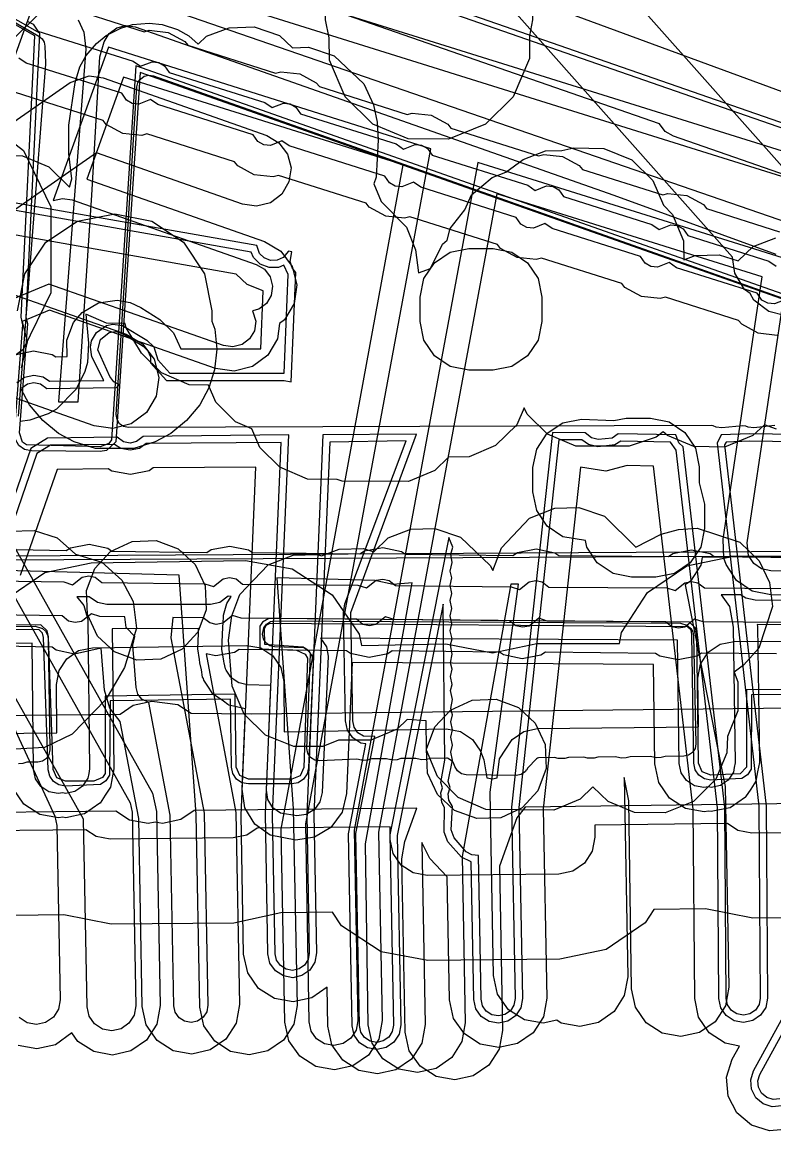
# Model space of a CAD drawing. Header units: metres. Extents: x -2677 to -840, y 169 to 1487.
# Drawn here: x -1774 to -1743.04, y 234.1 to 279.73 of the extents above; entities that cross this region are included whole.
import ezdxf

# ---------------------------------------------------------------- set-up
doc = ezdxf.new("R2010")
doc.units = ezdxf.units.M
doc.layers.add('AI_GREENING_EXCLUSIONS', color=1, linetype='Continuous')
doc.layers.add('AI_GREENING_LAWN', color=82, linetype='Continuous')

msp = doc.modelspace()

# ---------------------------------------------------------------- linework, layer by layer
at = {"layer": 'AI_GREENING_EXCLUSIONS'}
for points in [[(-1802.641, 270.645), (-1791.885, 262.727), (-1791.056, 263.311), (-1790.388, 263.498), (-1767.094, 286.124)], [(-1773.935, 286.238), (-1708.391, 263.437)], [(-1773.869, 286.427), (-1708.325, 263.626)], [(-1742.647, 267.659), (-1743.285, 267.825), (-1743.907, 268.295), (-1744.062, 268.559), (-1744.291, 268.731), (-1744.688, 269.403), (-1744.782, 270.067), (-1755.398, 282.038), (-1755.792, 282.712), (-1755.898, 283.485), (-1755.701, 284.24), (-1755.229, 284.861), (-1754.555, 285.255), (-1753.782, 285.361), (-1753.027, 285.164), (-1752.406, 284.692), (-1741.648, 272.561)], [(-1770.498, 283.122), (-1742.298, 274.299)], [(-1732.447, 273.077), (-1760.09, 283.254)], [(-1742.109, 271.339), (-1773.71, 282.265)], [(-1742.109, 271.339), (-1773.71, 282.265)], [(-1770.977, 282.224), (-1741.891, 273.124)], [(-1716.992, 264.523), (-1747.216, 275.037), (-1747.552, 275.235), (-1747.79, 275.555), (-1766.857, 282.188)], [(-1810.125, 239.019), (-1793.856, 255.246), (-1793.532, 255.463), (-1793.311, 255.506), (-1793.311, 255.506), (-1786.334, 262.445), (-1786.291, 262.662), (-1786.074, 262.986), (-1782.78, 266.273), (-1782.613, 267.016), (-1782.388, 267.335), (-1779.408, 270.173), (-1779.078, 270.382), (-1778.694, 270.449), (-1778.313, 270.363), (-1777.985, 270.13), (-1776.806, 271.393), (-1773.216, 281.345)], [(-1738.983, 267.018), (-1769.143, 277.661), (-1770.149, 262.455), (-1770.529, 262.102), (-1770.529, 262.102), (-1770.79, 262.055), (-1773.624, 262.088), (-1773.902, 262.149), (-1774.132, 262.315), (-1774.278, 262.559), (-1774.314, 262.841), (-1773.971, 267.27), (-1774.043, 267.592), (-1773.475, 279.172), (-1776.143, 280.689)], [(-1738.74, 267.145), (-1769.327, 277.938), (-1770.33, 262.54), (-1770.441, 262.388), (-1770.787, 262.255), (-1770.787, 262.255), (-1773.82, 262.331), (-1773.985, 262.45), (-1774.114, 262.826), (-1773.767, 267.311), (-1773.843, 267.582), (-1773.269, 279.285), (-1776.061, 280.873)], [(-1772.592, 280.483), (-1768.987, 279.335), (-1768.771, 279.399), (-1767.995, 279.314), (-1767.311, 278.939), (-1767.184, 278.781), (-1763.579, 277.633), (-1763.363, 277.696), (-1762.587, 277.612), (-1761.903, 277.237), (-1761.776, 277.079), (-1758.171, 275.931), (-1757.955, 275.994), (-1757.179, 275.91), (-1756.495, 275.535), (-1756.368, 275.377), (-1752.763, 274.229), (-1752.547, 274.292), (-1751.771, 274.208), (-1751.087, 273.833), (-1750.96, 273.675), (-1747.656, 272.622), (-1747.44, 272.685), (-1746.664, 272.6), (-1745.98, 272.225), (-1745.852, 272.067), (-1742.849, 271.109)], [(-1773.794, 279.776), (-1773.554, 279.645), (-1773.363, 279.363), (-1769.433, 278.126), (-1769.131, 277.917), (-1768.657, 278.104), (-1768.386, 278.074), (-1768.146, 277.943), (-1767.955, 277.661), (-1764.025, 276.424), (-1763.723, 276.215), (-1763.249, 276.401), (-1762.978, 276.372), (-1762.738, 276.241), (-1762.547, 275.958), (-1758.617, 274.722), (-1758.315, 274.512), (-1757.841, 274.699), (-1757.57, 274.67), (-1757.33, 274.539), (-1757.139, 274.256), (-1753.209, 273.02), (-1752.907, 272.81), (-1752.433, 272.997), (-1752.162, 272.968), (-1751.922, 272.836), (-1751.731, 272.554), (-1748.102, 271.412), (-1747.8, 271.203), (-1747.326, 271.39), (-1747.054, 271.36), (-1746.815, 271.229), (-1746.623, 270.947), (-1743.295, 269.899), (-1742.993, 269.69)], [(-1771.691, 279.832), (-1771.464, 279.323), (-1771.389, 278.621), (-1772.51, 264.117), (-1772.51, 264.109), (-1771.699, 264.102), (-1771.142, 272.612), (-1770.805, 278.302), (-1770.624, 278.927), (-1770.426, 279.263), (-1770.113, 279.497), (-1769.735, 279.594), (-1769.349, 279.538), (-1749.668, 272.614), (-1743, 270.179)], [(-1775.249, 274.25), (-1773.994, 274.236), (-1772.911, 273.783), (-1772.054, 272.945), (-1771.958, 273.288), (-1772.081, 274.311), (-1772.081, 275.498), (-1771.828, 277.248), (-1771.624, 277.889), (-1771.363, 278.359), (-1770.945, 278.854), (-1770.54, 279.178), (-1769.946, 279.488), (-1769.457, 279.632), (-1768.772, 279.693), (-1768.238, 279.632), (-1767.615, 279.432), (-1767.142, 279.17), (-1766.762, 278.832), (-1766.414, 279.152), (-1765.483, 279.502), (-1764.46, 279.535), (-1763.41, 279.183), (-1762.881, 278.682), (-1762.217, 278.7), (-1761.167, 278.348), (-1759.943, 277.189), (-1759.557, 276.333), (-1759.402, 275.614), (-1759.363, 274.897), (-1759.44, 273.352), (-1759.539, 273.074), (-1759.24, 272.35), (-1758.188, 271.289), (-1757.827, 270.36), (-1757.701, 269.413), (-1757.203, 269.6), (-1756.714, 270.59), (-1756.526, 270.763), (-1756.395, 271.234), (-1755.799, 272.009), (-1755.513, 272.628), (-1754.67, 273.345), (-1754.106, 273.554), (-1753.401, 274.083), (-1752.47, 274.433), (-1751.807, 274.451), (-1751.314, 274.555), (-1750.081, 274.531), (-1748.928, 274.063), (-1748.06, 273.214), (-1747.624, 272.208), (-1747.255, 271.819), (-1746.801, 270.736), (-1746.787, 269.95), (-1746.322, 270.125), (-1745.328, 270.152), (-1744.548, 269.905), (-1743.936, 270.503), (-1743.005, 270.853)], [(-1742.512, 269.965), (-1755.26, 273.954), (-1760.345, 246.473), (-1760.199, 238.626), (-1760.268, 238.242), (-1760.478, 237.913), (-1760.799, 237.691), (-1761.18, 237.607), (-1761.564, 237.676), (-1761.892, 237.887), (-1762.115, 238.207), (-1762.198, 238.589), (-1762.33, 246.737), (-1757.19, 274.515), (-1770.45, 278.707), (-1772.728, 272.387), (-1772.336, 272.481), (-1771.95, 272.426), (-1764.371, 269.759), (-1764.035, 269.561), (-1763.801, 269.248), (-1763.704, 268.87), (-1763.759, 268.484), (-1763.958, 268.148), (-1764.27, 267.914), (-1764.526, 267.849), (-1764.391, 267.42), (-1764.446, 267.034), (-1764.645, 266.698), (-1764.957, 266.464), (-1765.335, 266.367), (-1765.721, 266.423), (-1772.906, 268.951), (-1775.171, 268.015)], [(-1742.587, 268.323), (-1743.061, 268.136), (-1743.333, 268.166), (-1743.572, 268.297), (-1743.763, 268.579), (-1747.091, 269.626), (-1747.394, 269.836), (-1747.868, 269.649), (-1748.139, 269.678), (-1748.379, 269.81), (-1748.57, 270.092), (-1752.199, 271.234), (-1752.501, 271.443), (-1752.975, 271.256), (-1753.247, 271.286), (-1753.486, 271.417), (-1753.677, 271.699), (-1757.607, 272.936), (-1757.909, 273.145), (-1758.383, 272.958), (-1758.655, 272.988), (-1758.894, 273.119), (-1759.085, 273.401), (-1763.015, 274.638), (-1763.317, 274.847), (-1763.791, 274.66), (-1764.063, 274.69), (-1764.302, 274.821), (-1764.493, 275.103), (-1768.423, 276.34), (-1768.725, 276.549), (-1769.199, 276.363), (-1769.471, 276.392), (-1769.71, 276.523), (-1769.901, 276.806), (-1773.831, 278.042), (-1774.133, 278.252)], [(-1779.855, 271.795), (-1772.024, 277.253), (-1771.248, 277.52), (-1770.669, 277.437), (-1763.943, 275.071), (-1763.44, 274.773), (-1763.089, 274.305), (-1762.943, 273.738), (-1763.026, 273.158), (-1763.324, 272.655), (-1763.793, 272.303), (-1764.36, 272.158), (-1764.939, 272.241), (-1770.94, 274.352), (-1778.282, 269.234)], [(-1735.26, 256.1), (-1743.209, 256.156), (-1743.974, 256.314), (-1744.62, 256.752), (-1745.049, 257.404), (-1745.136, 257.672), (-1745.174, 258.451), (-1743.562, 269.245), (-1754.482, 272.662), (-1759.343, 246.39), (-1759.199, 238.644), (-1759.337, 237.876), (-1759.758, 237.22), (-1760.399, 236.774), (-1761.161, 236.608), (-1761.929, 236.746), (-1762.586, 237.167), (-1763.032, 237.808), (-1763.198, 238.57), (-1763.346, 246.518), (-1758.327, 273.865), (-1769.834, 277.466), (-1771.345, 273.274), (-1764.039, 270.703), (-1763.367, 270.305), (-1762.899, 269.681), (-1762.705, 268.925), (-1762.816, 268.152), (-1763.213, 267.481), (-1763.413, 267.331), (-1763.503, 266.702), (-1763.9, 266.031), (-1764.525, 265.563), (-1765.281, 265.369), (-1766.053, 265.479), (-1772.878, 267.88), (-1774.003, 267.416), (-1773.791, 266.569), (-1774.042, 265.5)], [(-1742.947, 266.841), (-1743.723, 266.926), (-1744.407, 267.301), (-1744.534, 267.459), (-1747.537, 268.417), (-1747.754, 268.354), (-1748.529, 268.438), (-1749.214, 268.813), (-1749.341, 268.972), (-1752.645, 270.024), (-1752.861, 269.961), (-1753.637, 270.046), (-1754.321, 270.421), (-1754.448, 270.579), (-1758.053, 271.726), (-1758.269, 271.663), (-1759.045, 271.748), (-1759.729, 272.123), (-1759.856, 272.281), (-1763.461, 273.429), (-1763.677, 273.365), (-1764.453, 273.45), (-1765.137, 273.825), (-1765.264, 273.983), (-1768.869, 275.131), (-1769.085, 275.068), (-1769.861, 275.152), (-1770.545, 275.527), (-1770.672, 275.685), (-1774.277, 276.833)], [(-1774.009, 264.689), (-1773.784, 264.843), (-1773.516, 264.9), (-1773.248, 264.85), (-1772.988, 264.657), (-1770.118, 264.693), (-1769.998, 264.801), (-1770.234, 264.936), (-1770.402, 265.151), (-1770.892, 266.25), (-1770.785, 266.674), (-1770.429, 266.959), (-1770.159, 266.999), (-1769.894, 266.932), (-1769.03, 266.392), (-1768.833, 266.203), (-1768.722, 265.954), (-1768.716, 265.709), (-1768.06, 264.984), (-1763.221, 264.984), (-1762.942, 264.923), (-1762.75, 269.431), (-1762.902, 269.623), (-1762.976, 269.886), (-1762.904, 270.28), (-1763.052, 270.306), (-1763.266, 270.044), (-1763.516, 269.934), (-1763.789, 269.928), (-1764.043, 270.027), (-1764.241, 270.216), (-1764.352, 270.536), (-1774.872, 272.396)], [(-1774.224, 264.898), (-1773.902, 265.119), (-1773.52, 265.2), (-1773.137, 265.129), (-1772.874, 264.958), (-1770.646, 264.987), (-1771.136, 265.964), (-1771.193, 266.35), (-1771.143, 266.615), (-1770.95, 266.954), (-1770.53, 267.242), (-1770.266, 267.297), (-1769.879, 267.249), (-1768.87, 266.645), (-1768.587, 266.376), (-1768.425, 265.835), (-1767.927, 265.284), (-1763.227, 265.284), (-1763.054, 269.342), (-1763.239, 269.735), (-1763.451, 269.641), (-1763.841, 269.633), (-1764.205, 269.775), (-1764.486, 270.044), (-1764.587, 270.272), (-1774.742, 272.068)], [(-1774.194, 267.847), (-1773.89, 269.378), (-1773.022, 270.675), (-1771.725, 271.542), (-1770.194, 271.847), (-1768.663, 271.542), (-1767.366, 270.675), (-1766.499, 269.378), (-1766.194, 267.847), (-1766.194, 267.421), (-1766.073, 267.091), (-1766, 266.28), (-1766.089, 265.43), (-1766.322, 264.689), (-1766.693, 263.986), (-1767.237, 263.331), (-1767.88, 262.799), (-1768.534, 262.464), (-1769.402, 262.179), (-1770.986, 262.179), (-1771.858, 262.464), (-1772.508, 262.799), (-1773.155, 263.331), (-1773.695, 263.986), (-1774.063, 264.689)], [(-1774.296, 266.038), (-1773.533, 266.2), (-1772.766, 266.057), (-1772.618, 265.961), (-1772.148, 265.967), (-1772.165, 266.642), (-1771.884, 267.37), (-1771.536, 267.783), (-1770.866, 268.184), (-1770.094, 268.297), (-1769.563, 268.198), (-1769.124, 267.99), (-1768.335, 267.49), (-1767.77, 266.952), (-1767.474, 266.284), (-1764.185, 266.284), (-1764.084, 268.675), (-1764.742, 268.931), (-1765.194, 269.364), (-1774.482, 271.007)], [(-1735.253, 257.1), (-1743.202, 257.156), (-1743.585, 257.235), (-1743.907, 257.454), (-1744.122, 257.78), (-1744.184, 258.304), (-1742.456, 269.876)], [(-1775.231, 268.83), (-1769.717, 266.89), (-1769.046, 266.492), (-1768.578, 265.868), (-1768.384, 265.112), (-1768.494, 264.339), (-1768.892, 263.668), (-1769.516, 263.2), (-1770.272, 263.006), (-1771.045, 263.116), (-1776.434, 265.012)], [(-1742.979, 262.975), (-1743.474, 263.165), (-1743.943, 262.717), (-1745.108, 262.247), (-1746.377, 262.264), (-1747.461, 262.717), (-1747.642, 262.876), (-1747.918, 262.657), (-1749.032, 262.285), (-1751.227, 262.275), (-1752.395, 262.771), (-1753.226, 263.602), (-1753.347, 263.853), (-1753.655, 263.157), (-1754.532, 262.302), (-1755.616, 261.849), (-1756.461, 261.832), (-1757.028, 261.284), (-1758.111, 260.83), (-1760.837, 260.838), (-1761.043, 260.909), (-1762.268, 260.923), (-1763.408, 261.415), (-1764.219, 262.226), (-1764.553, 262.99), (-1765.227, 263.289), (-1766.037, 264.099), (-1766.343, 264.79), (-1767.129, 264.806), (-1768.276, 265.302), (-1769.086, 266.112), (-1769.727, 267.148), (-1769.765, 267.334), (-1770.526, 267.348), (-1771.388, 267.709), (-1771.27, 266.526), (-1771.318, 265.729), (-1771.419, 265.355), (-1771.774, 264.63), (-1772.593, 263.807), (-1772.935, 263.606), (-1773.689, 263.345), (-1774.078, 263.29)], [(-1777.97, 262.564), (-1769.561, 247.604), (-1769.478, 247.223), (-1769.329, 239.24), (-1769.398, 238.856), (-1769.609, 238.527), (-1769.929, 238.304), (-1770.31, 238.221), (-1770.694, 238.29), (-1771.023, 238.501), (-1771.246, 238.821), (-1771.329, 239.202), (-1771.473, 246.934), (-1777.782, 258.15), (-1772.661, 247.045), (-1772.57, 246.666), (-1772.436, 239.498), (-1772.505, 239.114), (-1772.716, 238.785), (-1773.036, 238.563), (-1773.417, 238.479), (-1773.801, 238.548), (-1774.13, 238.759)], [(-1776.732, 262.402), (-1768.645, 248.004), (-1768.478, 247.242), (-1768.329, 239.258), (-1768.467, 238.49), (-1768.889, 237.833), (-1769.529, 237.388), (-1770.292, 237.221), (-1771.06, 237.359), (-1771.717, 237.781), (-1771.965, 238.138), (-1772.636, 237.646), (-1773.399, 237.479), (-1774.167, 237.617)], [(-1737.457, 262.69), (-1744.079, 262.785), (-1745.257, 262.743), (-1745.421, 262.41), (-1743.7, 247.464), (-1743.64, 239.563), (-1743.691, 239.295), (-1743.841, 239.067), (-1744.067, 238.913), (-1744.334, 238.858), (-1744.602, 238.909), (-1744.831, 239.059), (-1744.984, 239.285), (-1745.04, 239.553), (-1745.1, 247.415), (-1746.812, 262.25), (-1746.991, 262.415), (-1747.109, 262.746), (-1749.482, 262.794), (-1749.732, 262.608), (-1750.316, 262.56), (-1750.582, 262.619), (-1750.845, 262.835), (-1752.192, 262.847), (-1753.873, 247.416), (-1753.726, 239.54), (-1753.775, 239.272), (-1753.922, 239.042), (-1754.146, 238.886), (-1754.413, 238.827), (-1754.682, 238.876), (-1754.912, 239.023), (-1755.068, 239.247), (-1755.126, 239.514), (-1755.236, 245.434), (-1755.502, 245.46), (-1755.742, 245.589), (-1756.238, 246.158), (-1756.351, 246.496), (-1756.303, 247.445), (-1756.452, 247.704), (-1756.478, 247.976), (-1756.401, 248.225), (-1756.481, 248.472), (-1756.295, 249.354), (-1756.368, 249.685), (-1756.298, 249.978), (-1756.371, 250.309), (-1756.301, 250.602), (-1756.374, 250.933), (-1756.304, 251.226), (-1756.375, 251.49), (-1756.307, 251.85), (-1756.377, 252.23), (-1756.31, 252.474), (-1756.383, 252.807), (-1756.313, 253.098), (-1756.384, 253.362), (-1756.316, 253.722), (-1756.386, 254.101), (-1756.319, 254.346), (-1756.392, 254.679), (-1756.322, 254.97), (-1756.394, 255.303), (-1756.325, 255.594), (-1756.397, 255.925), (-1756.328, 256.218), (-1756.4, 256.549), (-1756.322, 256.86), (-1756.39, 257.136), (-1756.31, 257.495), (-1756.372, 257.831), (-1756.293, 258.119), (-1756.452, 258.516), (-1758.875, 246.286), (-1758.729, 238.455), (-1758.778, 238.186), (-1758.925, 237.957), (-1759.149, 237.801), (-1759.416, 237.742), (-1759.685, 237.791), (-1759.915, 237.938), (-1760.071, 238.162), (-1760.129, 238.429), (-1760.277, 246.335), (-1759.501, 250.333), (-1759.96, 250.34), (-1760.19, 250.487), (-1760.346, 250.711), (-1760.404, 250.978), (-1760.487, 255.429), (-1757.787, 262.776), (-1761.634, 262.745), (-1762.299, 247.121), (-1762.192, 241.417), (-1762.241, 241.148), (-1762.388, 240.918), (-1762.612, 240.762), (-1762.879, 240.704), (-1763.148, 240.752), (-1763.378, 240.9), (-1763.534, 241.124), (-1763.592, 241.391), (-1763.699, 247.116), (-1763.035, 262.745), (-1769.031, 262.684), (-1769.297, 262.467), (-1769.564, 262.41), (-1769.833, 262.46), (-1770.092, 262.653), (-1772.962, 262.617), (-1773.647, 262.191), (-1775.435, 257.013)], [(-1737.459, 262.39), (-1744.081, 262.485), (-1745.044, 262.442), (-1745.111, 262.343), (-1743.4, 247.466), (-1743.34, 239.566), (-1743.413, 239.182), (-1743.627, 238.856), (-1743.95, 238.637), (-1744.332, 238.558), (-1744.715, 238.631), (-1745.041, 238.845), (-1745.261, 239.168), (-1745.34, 239.55), (-1745.4, 247.397), (-1747.098, 262.113), (-1747.332, 262.451), (-1749.376, 262.492), (-1749.618, 262.33), (-1750.322, 262.26), (-1750.703, 262.344), (-1750.978, 262.536), (-1751.923, 262.545), (-1753.573, 247.403), (-1753.426, 239.546), (-1753.495, 239.162), (-1753.706, 238.833), (-1754.026, 238.611), (-1754.408, 238.527), (-1754.792, 238.596), (-1755.12, 238.807), (-1755.343, 239.127), (-1755.426, 239.509), (-1755.531, 245.168), (-1755.933, 245.358), (-1756.491, 245.996), (-1756.641, 246.391), (-1756.629, 247.409), (-1756.739, 247.618), (-1756.776, 248.007), (-1756.71, 248.223), (-1756.779, 248.436), (-1756.617, 249.352), (-1756.688, 255.778), (-1758.575, 246.26), (-1758.43, 238.461), (-1758.499, 238.077), (-1758.709, 237.748), (-1759.03, 237.526), (-1759.411, 237.442), (-1759.795, 237.511), (-1760.123, 237.722), (-1760.346, 238.042), (-1760.429, 238.424), (-1760.577, 246.33), (-1759.868, 250.024), (-1760.069, 250.06), (-1760.398, 250.271), (-1760.621, 250.591), (-1760.704, 250.972), (-1760.787, 255.423), (-1760.723, 255.793), (-1758.213, 262.495), (-1761.346, 262.447), (-1761.998, 247.117), (-1761.892, 241.423), (-1761.961, 241.039), (-1762.172, 240.71), (-1762.492, 240.487), (-1762.874, 240.404), (-1763.258, 240.473), (-1763.586, 240.684), (-1763.809, 241.004), (-1763.892, 241.385), (-1763.998, 247.172), (-1763.348, 262.431), (-1768.896, 262.386), (-1769.179, 262.191), (-1769.56, 262.11), (-1769.944, 262.181), (-1770.206, 262.352), (-1772.841, 262.318), (-1773.402, 261.981), (-1775.113, 257.027)], [(-1742.48, 234.168), (-1743.257, 234.1), (-1744.001, 234.334), (-1744.599, 234.836), (-1744.96, 235.528), (-1745.028, 236.306), (-1744.793, 237.05), (-1744.497, 237.591), (-1745.091, 237.704), (-1745.743, 238.133), (-1746.181, 238.778), (-1746.34, 239.543), (-1746.399, 247.335), (-1748.03, 261.464), (-1749.116, 261.486), (-1750, 261.254), (-1751.04, 261.414), (-1752.572, 247.358), (-1752.427, 239.565), (-1752.564, 238.796), (-1752.986, 238.14), (-1753.626, 237.694), (-1754.389, 237.528), (-1755.157, 237.666), (-1755.814, 238.087), (-1756.259, 238.728), (-1756.426, 239.49), (-1756.52, 244.56), (-1757.228, 245.308), (-1757.569, 245.973), (-1757.43, 238.479), (-1757.568, 237.711), (-1757.989, 237.055), (-1758.63, 236.609), (-1759.392, 236.443), (-1760.16, 236.58), (-1760.817, 237.002), (-1761.263, 237.642), (-1761.429, 238.405), (-1761.459, 240.011), (-1762.092, 239.571), (-1762.855, 239.404), (-1763.623, 239.542), (-1764.28, 239.964), (-1764.725, 240.604), (-1764.892, 241.367), (-1764.999, 247.092), (-1764.392, 261.422), (-1768.616, 261.388), (-1768.784, 261.272), (-1769.547, 261.11), (-1770.315, 261.253), (-1770.462, 261.349), (-1772.559, 261.322), (-1774.08, 256.954)], [(-1774.503, 258.785), (-1773.509, 258.812), (-1772.56, 258.512), (-1771.801, 257.837), (-1770.728, 257.505), (-1769.907, 256.762), (-1769.442, 255.883), (-1769.292, 254.786), (-1769.788, 253.175), (-1770.558, 251.851), (-1771.951, 250.426), (-1773.085, 249.884), (-1774.308, 249.815)], [(-1784.304, 257.711), (-1720.304, 258.083)], [(-1775.611, 258.049), (-1772.197, 257.981), (-1772.008, 258.103), (-1771.24, 258.243), (-1770.478, 258.078), (-1770.311, 257.962), (-1766.412, 257.903), (-1766.224, 258.027), (-1765.457, 258.172), (-1764.693, 258.012), (-1764.525, 257.898), (-1760.115, 257.844), (-1759.926, 257.967), (-1759.16, 258.112), (-1758.396, 257.952), (-1758.228, 257.838), (-1753.817, 257.784), (-1753.629, 257.907), (-1752.862, 258.052), (-1752.098, 257.893), (-1751.931, 257.778), (-1747.421, 257.739), (-1747.234, 257.863), (-1746.468, 258.013), (-1745.703, 257.858), (-1745.535, 257.744), (-1740.878, 257.689)], [(-1775.046, 257.599), (-1720.303, 257.883)], [(-1733.957, 257.845), (-1746.032, 257.705), (-1746.091, 257.377), (-1746.512, 256.72), (-1746.729, 256.57), (-1745.092, 248.273), (-1744.936, 240.009), (-1745.077, 239.242), (-1745.501, 238.586), (-1746.143, 238.143), (-1746.906, 237.98), (-1747.673, 238.12), (-1748.329, 238.544), (-1748.772, 239.186), (-1748.935, 239.95), (-1749.051, 247.676), (-1749.243, 248.648), (-1749.096, 240.435), (-1749.234, 239.667), (-1749.655, 239.01), (-1750.296, 238.564), (-1751.058, 238.398), (-1751.826, 238.536), (-1752.007, 238.652), (-1752.577, 238.527), (-1753.345, 238.665), (-1754.002, 239.086), (-1754.448, 239.727), (-1754.614, 240.489), (-1754.755, 248.039), (-1753.592, 256.596), (-1753.901, 256.604), (-1755.904, 245.398), (-1755.776, 238.542), (-1755.914, 237.774), (-1756.335, 237.117), (-1756.976, 236.672), (-1757.739, 236.505), (-1758.507, 236.643), (-1759.163, 237.064), (-1759.609, 237.705), (-1759.775, 238.467), (-1759.876, 245.909), (-1757.956, 256.652), (-1758.742, 256.584), (-1759.492, 256.754), (-1763.526, 256.863), (-1762.849, 247.359), (-1762.695, 239.263), (-1762.833, 238.495), (-1763.255, 237.838), (-1763.895, 237.393), (-1764.658, 237.226), (-1765.426, 237.364), (-1766.083, 237.785), (-1766.528, 238.426), (-1766.695, 239.188), (-1766.843, 247.127), (-1767.544, 256.971), (-1774.707, 257.164)], [(-1774.67, 255.977), (-1773.068, 257.078), (-1771.167, 257.485), (-1764.817, 257.582), (-1762.892, 257.228), (-1761.25, 256.162), (-1760.143, 254.548), (-1760.043, 254.071), (-1756.581, 254.14), (-1754.656, 253.773), (-1752.837, 254.156), (-1749.433, 254.164), (-1749.348, 254.615), (-1748.276, 256.253), (-1746.656, 257.354), (-1744.738, 257.748), (-1738.302, 257.784)], [(-1776.031, 256.755), (-1772.281, 256.694), (-1771.931, 256.58), (-1771.53, 256.894), (-1771.262, 256.943), (-1770.995, 256.885), (-1770.731, 256.669), (-1766.487, 256.616), (-1766.137, 256.504), (-1765.738, 256.821), (-1765.469, 256.872), (-1765.202, 256.816), (-1764.937, 256.602), (-1760.189, 256.557), (-1759.839, 256.444), (-1759.44, 256.761), (-1759.172, 256.812), (-1758.905, 256.756), (-1758.639, 256.542), (-1753.892, 256.497), (-1753.542, 256.385), (-1753.143, 256.702), (-1752.875, 256.752), (-1752.607, 256.697), (-1752.342, 256.482), (-1747.488, 256.451), (-1747.138, 256.341), (-1746.74, 256.66), (-1746.472, 256.713), (-1746.205, 256.658), (-1745.938, 256.446), (-1740.961, 256.403)], [(-1739.856, 255.934), (-1743.856, 255.943), (-1744.239, 256.02), (-1744.459, 256.168), (-1745.251, 256.164), (-1744.906, 255.684), (-1744.753, 254.836), (-1744.677, 249.251), (-1744.677, 249.25), (-1744.677, 249.25), (-1744.677, 249.248), (-1744.713, 249.057), (-1744.748, 248.867), (-1744.749, 248.865), (-1744.749, 248.864), (-1744.855, 248.702), (-1744.96, 248.539), (-1744.961, 248.538), (-1744.962, 248.537), (-1745.122, 248.428), (-1745.282, 248.318), (-1745.283, 248.318), (-1745.284, 248.317), (-1745.666, 248.237), (-1745.772, 248.256), (-1745.963, 248.232), (-1746.347, 248.303), (-1746.674, 248.515), (-1746.896, 248.837), (-1746.977, 249.218), (-1747.047, 254.29), (-1761.727, 254.383), (-1761.481, 254.019), (-1761.421, 253.632), (-1761.66, 248.022), (-1761.752, 247.643), (-1761.982, 247.328), (-1762.316, 247.125), (-1762.701, 247.065), (-1763.38, 247.171), (-1763.695, 247.401), (-1763.898, 247.734), (-1763.958, 248.12), (-1763.774, 252.425), (-1763.774, 252.425), (-1764.74, 252.462), (-1765.073, 252.542), (-1765.1, 252.544), (-1765.109, 252.55), (-1765.119, 252.553), (-1765.213, 252.621), (-1765.406, 252.751), (-1765.418, 252.769), (-1765.435, 252.781), (-1765.504, 252.893), (-1765.616, 253.055), (-1765.623, 253.087), (-1765.64, 253.114), (-1765.69, 253.369), (-1765.701, 253.415), (-1765.701, 253.425), (-1765.72, 253.521), (-1765.782, 253.907), (-1765.742, 254.827), (-1765.744, 254.908), (-1765.737, 254.935), (-1765.721, 255.323), (-1765.578, 255.799), (-1765.401, 256.092), (-1765.523, 256.102), (-1765.873, 255.846), (-1766.256, 255.77), (-1770.521, 255.766), (-1770.904, 255.842), (-1771.243, 256.083), (-1771.401, 256.083), (-1771.755, 256.073), (-1771.468, 255.726), (-1771.305, 255.148), (-1771.229, 249), (-1771.229, 248.999), (-1771.229, 248.999), (-1771.229, 248.996), (-1771.265, 248.806), (-1771.301, 248.615), (-1771.302, 248.614), (-1771.302, 248.613), (-1771.408, 248.451), (-1771.514, 248.288), (-1771.515, 248.287), (-1771.515, 248.286), (-1771.675, 248.177), (-1771.835, 248.067), (-1771.836, 248.067), (-1771.838, 248.066), (-1772.22, 247.986), (-1772.326, 248.006), (-1772.517, 247.983), (-1772.9, 248.054), (-1773.228, 248.267), (-1773.448, 248.588), (-1773.529, 248.97), (-1773.594, 254.168), (-1784.36, 254.118)], [(-1738.768, 252.281), (-1744.204, 252.251), (-1744.206, 249.062), (-1744.474, 248.788), (-1745.672, 248.736), (-1746.026, 248.878), (-1746.177, 249.23), (-1746.251, 254.546), (-1746.302, 254.785), (-1746.558, 255.039), (-1763.856, 255.184), (-1764.117, 255.041), (-1764.224, 254.871), (-1764.224, 253.943), (-1762.714, 253.886), (-1762.365, 253.725), (-1762.263, 253.558), (-1762.416, 249.056), (-1762.57, 248.717), (-1762.916, 248.578), (-1764.696, 248.577), (-1765.048, 248.722), (-1765.196, 249.071), (-1765.234, 252.075), (-1770.586, 251.994), (-1770.593, 248.811), (-1770.7, 248.648), (-1771.052, 248.498), (-1772.224, 248.486), (-1772.575, 248.625), (-1772.729, 248.969), (-1772.918, 254.437), (-1772.973, 254.674), (-1773.233, 254.923), (-1784.302, 254.919)], [(-1741.034, 255.004), (-1745.993, 255.046), (-1746.344, 255.156), (-1746.741, 254.837), (-1747.009, 254.785), (-1747.277, 254.839), (-1747.543, 255.051), (-1752.405, 255.083), (-1752.755, 255.195), (-1753.154, 254.878), (-1753.423, 254.827), (-1753.69, 254.883), (-1753.955, 255.098), (-1758.703, 255.142), (-1759.053, 255.255), (-1759.452, 254.938), (-1759.72, 254.887), (-1759.987, 254.943), (-1760.253, 255.157), (-1765, 255.202), (-1765.35, 255.314), (-1765.749, 254.997), (-1766.017, 254.947), (-1766.285, 255.003), (-1766.55, 255.217), (-1767.8, 255.229), (-1767.882, 254.391), (-1766.51, 247.179), (-1766.363, 239.273), (-1766.411, 239.004), (-1766.559, 238.774), (-1766.783, 238.618), (-1767.05, 238.56), (-1767.319, 238.608), (-1767.549, 238.756), (-1767.704, 238.98), (-1767.763, 239.247), (-1767.909, 247.093), (-1768.797, 251.727), (-1769.074, 251.866), (-1769.243, 252.08), (-1769.317, 252.343), (-1769.451, 254.088), (-1769.37, 254.447), (-1769.72, 254.817), (-1769.773, 255.253), (-1770.804, 255.27), (-1771.153, 255.385), (-1771.554, 255.071), (-1771.823, 255.022), (-1772.09, 255.079), (-1772.354, 255.295), (-1776.104, 255.356)], [(-1738.965, 252.08), (-1744.002, 252.052), (-1744.021, 248.987), (-1744.17, 248.758), (-1744.395, 248.604), (-1745.669, 248.536), (-1745.937, 248.587), (-1746.166, 248.735), (-1746.32, 248.96), (-1746.377, 249.227), (-1746.45, 254.523), (-1746.489, 254.704), (-1746.637, 254.851), (-1763.817, 254.987), (-1763.972, 254.901), (-1764.051, 254.743), (-1764.033, 254.136), (-1762.44, 254.022), (-1762.218, 253.861), (-1762.075, 253.627), (-1762.033, 253.357), (-1762.217, 249.048), (-1762.278, 248.789), (-1762.432, 248.572), (-1762.655, 248.428), (-1762.916, 248.378), (-1764.696, 248.377), (-1764.962, 248.43), (-1765.188, 248.579), (-1765.34, 248.803), (-1765.396, 249.069), (-1765.432, 251.872), (-1770.384, 251.797), (-1770.407, 248.736), (-1770.557, 248.508), (-1770.783, 248.354), (-1772.222, 248.286), (-1772.487, 248.335), (-1772.713, 248.48), (-1772.868, 248.7), (-1772.929, 248.962), (-1773.117, 254.411), (-1773.159, 254.59), (-1773.309, 254.734), (-1784.301, 254.719)], [(-1739.859, 254.934), (-1743.773, 254.943), (-1743.753, 254.854), (-1743.677, 249.265), (-1743.677, 249.264), (-1743.677, 249.264), (-1743.677, 249.259), (-1743.749, 248.878), (-1743.819, 248.497), (-1743.82, 248.494), (-1743.821, 248.492), (-1744.033, 248.167), (-1744.244, 247.842), (-1744.246, 247.84), (-1744.247, 247.838), (-1744.567, 247.619), (-1744.886, 247.399), (-1744.889, 247.399), (-1744.891, 247.397), (-1745.655, 247.237), (-1745.777, 247.26), (-1745.95, 247.232), (-1746.717, 247.374), (-1747.372, 247.799), (-1747.814, 248.441), (-1747.977, 249.205), (-1748.034, 253.296), (-1760.431, 253.375), (-1760.661, 247.979), (-1760.845, 247.221), (-1761.306, 246.591), (-1761.973, 246.186), (-1762.744, 246.066), (-1763.802, 246.264), (-1764.432, 246.724), (-1764.837, 247.391), (-1764.957, 248.162), (-1764.816, 251.471), (-1765.498, 251.627), (-1765.517, 251.639), (-1765.537, 251.644), (-1765.725, 251.78), (-1766.11, 252.041), (-1766.135, 252.077), (-1766.169, 252.102), (-1766.306, 252.325), (-1766.53, 252.649), (-1766.545, 252.714), (-1766.577, 252.767), (-1766.631, 253.08), (-1766.7, 253.368), (-1766.705, 253.505), (-1766.781, 253.945), (-1766.746, 254.57), (-1766.754, 254.77), (-1770.297, 254.766), (-1770.23, 249.012), (-1770.23, 249.011), (-1770.23, 249.011), (-1770.229, 249.006), (-1770.301, 248.625), (-1770.372, 248.244), (-1770.374, 248.242), (-1770.374, 248.239), (-1770.586, 247.915), (-1770.798, 247.59), (-1770.8, 247.588), (-1770.801, 247.586), (-1771.121, 247.368), (-1771.441, 247.148), (-1771.443, 247.148), (-1771.446, 247.146), (-1772.21, 246.986), (-1772.332, 247.01), (-1772.504, 246.983), (-1773.272, 247.125), (-1773.926, 247.551), (-1774.367, 248.194)], [(-1779.386, 250.416), (-1772.571, 250.483), (-1772.591, 252.471), (-1772.483, 253.045), (-1772.165, 253.533), (-1771.684, 253.864), (-1771.114, 253.986), (-1764.764, 254.082), (-1764.186, 253.976), (-1763.693, 253.657), (-1763.361, 253.172), (-1763.241, 252.597), (-1763.22, 250.524), (-1756.547, 250.64), (-1755.972, 250.532), (-1755.482, 250.211), (-1755.152, 249.728), (-1755.012, 249.367), (-1754.89, 248.63), (-1754.662, 248.587), (-1754.47, 248.628), (-1754.364, 249.409), (-1753.853, 250.205), (-1753.37, 250.536), (-1752.798, 250.656), (-1746.187, 250.726), (-1746.21, 252.731), (-1746.102, 253.308), (-1745.78, 253.8), (-1745.294, 254.13), (-1744.718, 254.248), (-1738.282, 254.284)], [(-1742.968, 253.735), (-1746.06, 253.759), (-1746.248, 253.634), (-1747.014, 253.485), (-1747.779, 253.64), (-1747.947, 253.753), (-1752.48, 253.796), (-1752.668, 253.673), (-1753.435, 253.528), (-1754.199, 253.687), (-1754.367, 253.801), (-1758.777, 253.856), (-1758.966, 253.732), (-1759.732, 253.587), (-1760.496, 253.747), (-1760.664, 253.861), (-1765.075, 253.915), (-1765.263, 253.792), (-1766.03, 253.647), (-1766.432, 253.731), (-1765.211, 247.203), (-1765.063, 239.297), (-1765.201, 238.529), (-1765.623, 237.872), (-1766.263, 237.427), (-1767.026, 237.26), (-1767.794, 237.398), (-1768.45, 237.819), (-1768.896, 238.46), (-1769.062, 239.223), (-1769.207, 246.958), (-1769.971, 250.943), (-1770.402, 251.492), (-1770.613, 252.243), (-1770.746, 253.969), (-1771.844, 253.722), (-1772.607, 253.886), (-1772.774, 254.002), (-1776.188, 254.07)], [(-1780.445, 251.143), (-1769.971, 251.255), (-1769.431, 251.624), (-1768.667, 251.785), (-1767.604, 251.644), (-1767.054, 251.285), (-1764.554, 251.261), (-1742.278, 251.515)], [(-1739.854, 247.598), (-1753.31, 247.425), (-1753.657, 246.982), (-1754.374, 244.999), (-1754.248, 238.234), (-1754.386, 237.466), (-1754.807, 236.809), (-1755.448, 236.363), (-1756.21, 236.197), (-1756.978, 236.335), (-1757.635, 236.756), (-1758.081, 237.397), (-1758.247, 238.159), (-1758.38, 245.294), (-1758.261, 246.012), (-1757.767, 247.38), (-1766.926, 247.286), (-1767.469, 246.914), (-1768.232, 246.752), (-1768.533, 246.808), (-1768.813, 246.748), (-1769.581, 246.889), (-1770.143, 247.253), (-1777.55, 247.178)], [(-1738.852, 246.413), (-1743.988, 246.355), (-1744.563, 246.463), (-1744.994, 246.744), (-1750.45, 246.683), (-1750.445, 246.181), (-1750.553, 245.606), (-1750.873, 245.116), (-1751.356, 244.786), (-1751.929, 244.665), (-1757.348, 244.609), (-1757.923, 244.717), (-1758.413, 245.037), (-1758.744, 245.52), (-1758.864, 246.093), (-1758.869, 246.617), (-1764.33, 246.564), (-1764.755, 246.274), (-1765.328, 246.154), (-1770.378, 246.104), (-1770.953, 246.213), (-1771.384, 246.494), (-1776.845, 246.441)], [(-1742.76, 235.128), (-1743.148, 235.094), (-1743.521, 235.211), (-1743.82, 235.462), (-1744, 235.808), (-1744.034, 236.197), (-1743.917, 236.569), (-1738.775, 245.945)], [(-1742.844, 235.416), (-1743.116, 235.392), (-1743.376, 235.474), (-1743.586, 235.65), (-1743.712, 235.892), (-1743.736, 236.164), (-1743.654, 236.425), (-1738.491, 245.839)], [(-1738.812, 242.913), (-1743.948, 242.855), (-1745.895, 243.234), (-1748.018, 243.21), (-1748.372, 242.667), (-1749.983, 241.566), (-1751.892, 241.166), (-1757.312, 241.109), (-1759.229, 241.47), (-1760.862, 242.537), (-1761.243, 243.094), (-1763.355, 243.073), (-1765.293, 242.654), (-1770.344, 242.604), (-1772.29, 242.985), (-1774.393, 242.965)]]:
    msp.add_lwpolyline(points, dxfattribs=at)
for points in [[(-1757.005, 284.63), (-1755.474, 284.326), (-1754.177, 283.459), (-1753.309, 282.161), (-1753.005, 280.63), (-1753.005, 279.824), (-1753.136, 279.165), (-1753.136, 278.241), (-1753.799, 276.655), (-1754.943, 275.531), (-1756.465, 274.911), (-1758.126, 274.927), (-1759.571, 275.531), (-1760.715, 276.655), (-1761.362, 278.163), (-1761.378, 279.083), (-1761.527, 279.833), (-1761.527, 280.635), (-1761.222, 282.166), (-1760.355, 283.464), (-1759.058, 284.331), (-1757.527, 284.635), (-1757.005, 284.63)], [(-1782.272, 266.321), (-1783.336, 268.467), (-1783.383, 269.933), (-1783.332, 272.328), (-1782.249, 274.465), (-1780.347, 275.921), (-1778.179, 276.41), (-1775.836, 275.911), (-1773.941, 274.446), (-1772.828, 272.131), (-1772.825, 268.595), (-1773.964, 266.264), (-1775.873, 264.817), (-1778.221, 264.339), (-1780.543, 264.925), (-1782.272, 266.321)], [(-1753.215, 266), (-1753.864, 265.566), (-1754.629, 265.414), (-1755.629, 265.414), (-1756.395, 265.566), (-1757.044, 266), (-1757.477, 266.649), (-1757.629, 267.414), (-1757.629, 268.414), (-1757.477, 269.179), (-1757.044, 269.828), (-1756.395, 270.262), (-1755.629, 270.414), (-1754.629, 270.414), (-1753.864, 270.262), (-1753.215, 269.828), (-1752.782, 269.179), (-1752.629, 268.414), (-1752.629, 267.414), (-1752.782, 266.649), (-1753.215, 266)], [(-1747.395, 263.283), (-1746.746, 262.849), (-1746.312, 262.2), (-1746.16, 261.435), (-1746.16, 260.77), (-1745.934, 259.894), (-1745.934, 258.894), (-1746.086, 258.129), (-1746.52, 257.48), (-1747.169, 257.046), (-1747.934, 256.894), (-1748.934, 256.894), (-1749.699, 257.046), (-1750.348, 257.48), (-1750.782, 258.129), (-1750.835, 258.397), (-1751.756, 258.549), (-1752.405, 258.983), (-1752.838, 259.632), (-1752.991, 260.397), (-1752.991, 261.397), (-1752.838, 262.163), (-1752.405, 262.811), (-1751.756, 263.245), (-1750.991, 263.397), (-1749.67, 263.334), (-1749.16, 263.435), (-1748.16, 263.435), (-1747.395, 263.283)], [(-1758.952, 258.51), (-1758.021, 258.86), (-1757.027, 258.887), (-1755.977, 258.535), (-1754.753, 257.376), (-1754.64, 257.165), (-1754.287, 258.1), (-1753.127, 259.322), (-1752.097, 259.729), (-1751.103, 259.756), (-1750.053, 259.404), (-1748.759, 258.125), (-1747.718, 258.657), (-1747.006, 258.848), (-1746.239, 258.905), (-1744.48, 258.335), (-1743.687, 257.562), (-1743.257, 256.665), (-1743.144, 255.676), (-1743.707, 253.972), (-1744.331, 253.271), (-1744.718, 252.978), (-1744.566, 252.577), (-1744.566, 251.39), (-1744.994, 250.329), (-1745.011, 249.665), (-1745.464, 248.581), (-1746.386, 247.659), (-1747.551, 247.19), (-1748.82, 247.206), (-1749.904, 247.659), (-1750.525, 248.259), (-1751.047, 247.755), (-1752.131, 247.302), (-1754.926, 247.324), (-1756.067, 247.816), (-1756.916, 248.683), (-1757.369, 249.767), (-1757.383, 250.982), (-1758.162, 251.035), (-1758.581, 250.637), (-1759.665, 250.184), (-1760.986, 250.178), (-1761.639, 249.922), (-1762.827, 249.922), (-1763.992, 250.392), (-1764.869, 251.247), (-1765.367, 252.398), (-1765.512, 254.298), (-1765.382, 255.296), (-1765.043, 256.171), (-1763.883, 257.393), (-1762.853, 257.8), (-1761.859, 257.827), (-1761.686, 257.772), (-1760.96, 258.045), (-1759.966, 258.072), (-1759.54, 257.937), (-1758.952, 258.51)], [(-1766.432, 255.543), (-1766.773, 254.626), (-1767.42, 253.927), (-1768.302, 253.518), (-1769.288, 253.479), (-1770.205, 253.82), (-1770.904, 254.467), (-1771.313, 255.349), (-1771.352, 256.335), (-1771.011, 257.252), (-1770.364, 257.951), (-1769.482, 258.36), (-1768.496, 258.399), (-1767.579, 258.058), (-1766.88, 257.411), (-1766.471, 256.529), (-1766.432, 255.543)], [(-1752.446, 249.013), (-1752.787, 248.096), (-1753.434, 247.397), (-1754.316, 246.988), (-1755.302, 246.949), (-1756.219, 247.29), (-1756.918, 247.937), (-1757.327, 248.819), (-1757.366, 249.805), (-1757.025, 250.722), (-1756.378, 251.421), (-1755.496, 251.83), (-1754.51, 251.869), (-1753.593, 251.528), (-1752.894, 250.881), (-1752.485, 249.999), (-1752.446, 249.013)]]:
    msp.add_lwpolyline(points, close=True, dxfattribs=at)
at = {"layer": 'AI_GREENING_LAWN'}
for points in [[(-1776.057, 280.755), (-1773.312, 279.157), (-1773.184, 279.05), (-1773.098, 278.907), (-1773.064, 278.743), (-1773.04, 278.057), (-1773.041, 278.001), (-1774.161, 263.514)], [(-1743.036, 263.128), (-1743.904, 263.037), (-1744.14, 263.07), (-1744.24, 263.109), (-1744.356, 263.125), (-1745.229, 263.037), (-1745.454, 263.066), (-1745.577, 263.112), (-1745.665, 263.128), (-1769.628, 263.05), (-1769.827, 263.091), (-1769.993, 263.207), (-1770.1, 263.38), (-1770.128, 263.581), (-1769.279, 277.077), (-1769.24, 277.241), (-1769.15, 277.382), (-1769.15, 277.382), (-1769.139, 277.394), (-1768.983, 277.51), (-1768.795, 277.557), (-1768.602, 277.529), (-1739.031, 267.071)], [(-1784.301, 254.818), (-1773.472, 254.869), (-1773.208, 254.795), (-1773.17, 254.772), (-1773.045, 254.662), (-1772.963, 254.517), (-1772.932, 254.353), (-1772.863, 249.782), (-1772.898, 249.59), (-1773.004, 249.426), (-1773.165, 249.315), (-1773.357, 249.275), (-1773.81, 249.269), (-1773.968, 249.224), (-1774.158, 249.206)]]:
    msp.add_lwpolyline(points, dxfattribs=at)
msp.add_lwpolyline([(-1746.384, 254.475), (-1746.292, 250.034), (-1746.326, 249.841), (-1746.432, 249.676), (-1746.594, 249.565), (-1746.786, 249.524), (-1747.553, 249.514), (-1747.712, 249.468), (-1747.901, 249.45), (-1747.975, 249.472), (-1747.977, 249.466), (-1748.154, 249.508), (-1748.994, 249.498), (-1749.153, 249.452), (-1749.342, 249.434), (-1749.416, 249.456), (-1749.417, 249.45), (-1749.595, 249.492), (-1750.321, 249.483), (-1750.475, 249.438), (-1750.743, 249.435), (-1750.898, 249.476), (-1751.533, 249.469), (-1751.687, 249.424), (-1751.955, 249.421), (-1752.11, 249.463), (-1752.763, 249.455), (-1752.809, 249.445), (-1752.848, 249.417), (-1753.199, 249.041), (-1753.261, 248.95), (-1753.267, 248.954), (-1753.305, 248.888), (-1753.476, 248.765), (-1753.683, 248.723), (-1755.738, 248.752), (-1755.937, 248.796), (-1756.101, 248.916), (-1756.204, 249.092), (-1756.256, 249.245), (-1756.275, 249.28), (-1756.304, 249.307), (-1756.475, 249.419), (-1756.507, 249.434), (-1756.543, 249.439), (-1757.209, 249.432), (-1757.368, 249.386), (-1757.557, 249.369), (-1757.631, 249.391), (-1757.632, 249.385), (-1757.81, 249.428), (-1758.421, 249.421), (-1758.58, 249.375), (-1758.769, 249.357), (-1758.843, 249.38), (-1758.844, 249.373), (-1759.022, 249.416), (-1759.634, 249.409), (-1759.792, 249.363), (-1759.982, 249.346), (-1760.046, 249.365), (-1760.047, 249.359), (-1760.239, 249.401), (-1761.761, 249.325), (-1761.964, 249.357), (-1762.137, 249.468), (-1762.251, 249.64), (-1762.286, 249.843), (-1762.14, 253.72), (-1762.151, 253.772), (-1762.184, 253.815), (-1762.348, 253.947), (-1762.381, 253.966), (-1762.419, 253.974), (-1763.629, 254.02), (-1763.819, 254.066), (-1763.977, 254.18), (-1764.079, 254.346), (-1764.109, 254.539), (-1764.107, 254.614), (-1764.063, 254.8), (-1763.953, 254.956), (-1763.792, 255.06), (-1763.604, 255.095), (-1746.92, 254.989), (-1746.658, 254.913), (-1746.619, 254.889), (-1746.496, 254.78), (-1746.415, 254.637), (-1746.384, 254.475)], close=True, dxfattribs=at)

doc.saveas('drawing.dxf')
